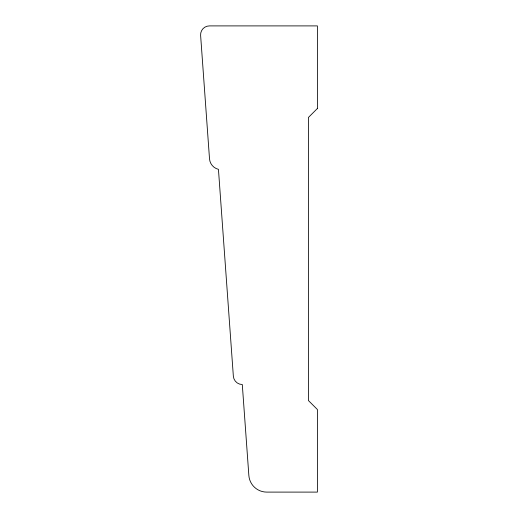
<?xml version="1.0" encoding="UTF-8"?>
<svg xmlns="http://www.w3.org/2000/svg" width="518" height="518" viewBox="0 0 518 518"><rect width="100%" height="100%" fill="white"/><g stroke="black" fill="none" stroke-linecap="round" stroke-linejoin="round"><path stroke-width="0.78" d="M317.392 108.489L308.424 117.45L308.424 400.55L317.392 409.511L317.392 492.1L266.738 492.1A17.929 17.929 0 0 1 248.854 475.459L242.294 384.518A8.968 8.968 0 0 1 233.353 376.197L218.447 169.347A11.687 11.687 0 0 1 209.512 158.819L200.615 35.373A8.838 8.838 0 0 1 209.479 25.9L317.392 25.9L317.392 108.489"/></g></svg>
